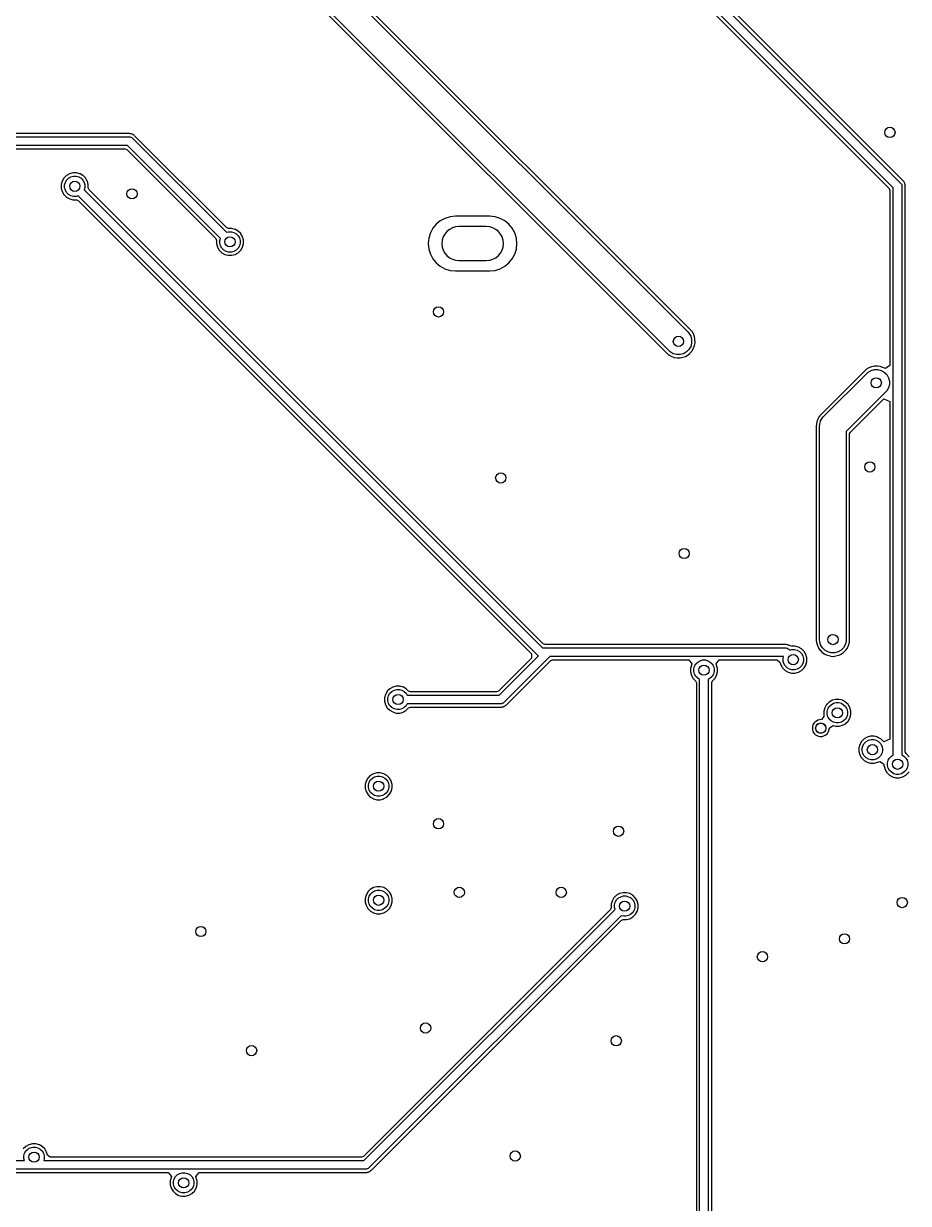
# Model space of a CAD drawing. Header units: inches. Extents: x 3.92 to 7.78, y -6.06 to -2.2.
# Drawn here: x 5.762 to 6.782, y -4.769 to -3.408 of the extents above; entities that cross this region are included whole.
import ezdxf

# ---------------------------------------------------------------- set-up
doc = ezdxf.new("R2010")
doc.units = ezdxf.units.IN
doc.header["$MEASUREMENT"] = 0
doc.layers.add('In1.Cu', color=91, linetype='CONTINUOUS', true_color=0x7fc87f)

msp = doc.modelspace()

# ---------------------------------------------------------------- linework, layer by layer
at = {"layer": 'In1.Cu', "linetype": 'CONTINUOUS'}
for p, q in [((6.3515, -3.1697), (6.7733, -3.5915)), ((6.7763, -3.5891), (6.3563, -3.169)), ((6.3401, -3.1778), (6.7601, -3.5978)), ((6.7648, -3.5971), (6.343, -3.1753)), ((6.1118, -3.3473), (6.5278, -3.7633)), ((6.5305, -3.7606), (6.1166, -3.3467)), ((6.0831, -3.3674), (6.5036, -3.7879)), ((6.5061, -3.785), (6.0856, -3.3646)), ((5.8837, -3.5345), (4.9133, -3.5345)), ((4.916, -3.5383), (5.8835, -3.5383)), ((5.8835, -3.5383), (5.8845, -3.5384)), ((5.8839, -3.5345), (5.8837, -3.5345)), ((5.8846, -3.5346), (5.8839, -3.5345)), ((5.8845, -3.5384), (5.8852, -3.5387)), ((5.8849, -3.5346), (5.8846, -3.5346)), ((5.8852, -3.5346), (5.8849, -3.5346)), ((5.8856, -3.5348), (5.8852, -3.5346)), ((5.8852, -3.5387), (5.8863, -3.5391)), ((5.8857, -3.5348), (5.8856, -3.5348)), ((5.8867, -3.535), (5.8857, -3.5348)), ((5.8868, -3.5351), (5.8867, -3.535)), ((5.8871, -3.5352), (5.8868, -3.5351)), ((5.8876, -3.5355), (5.8871, -3.5352)), ((5.8881, -3.5359), (5.8876, -3.5355)), ((5.8884, -3.536), (5.8881, -3.5359)), ((5.8891, -3.5365), (5.8884, -3.536)), ((5.8895, -3.5369), (5.8891, -3.5365)), ((5.8896, -3.537), (5.8895, -3.5369)), ((5.9957, -3.643), (5.8896, -3.537)), ((4.9133, -3.5521), (5.8786, -3.5521)), ((5.8814, -3.5483), (4.916, -3.5483)), ((5.8786, -3.5521), (5.8807, -3.553)), ((5.9886, -3.6555), (5.8814, -3.5483)), ((5.8863, -3.5391), (5.887, -3.5398)), ((5.887, -3.5398), (5.9957, -3.6484)), ((5.8807, -3.553), (5.9832, -3.6555)), ((5.8186, -3.5798), (5.8145, -3.5809)), ((5.8226, -3.5798), (5.8186, -3.5798)), ((5.8265, -3.5808), (5.8226, -3.5798)), ((5.8061, -3.5893), (5.805, -3.5933)), ((5.805, -3.5933), (5.805, -3.5973)), ((5.8081, -3.5859), (5.8061, -3.5893)), ((5.8111, -3.5828), (5.8081, -3.5858)), ((5.8081, -3.5858), (5.8081, -3.5859)), ((5.8089, -3.5938), (5.8097, -3.5908)), ((5.8097, -3.5908), (5.8112, -3.5881)), ((5.8145, -3.5809), (5.8111, -3.5828)), ((5.8112, -3.5881), (5.8134, -3.5859)), ((5.8134, -3.5859), (5.816, -3.5844)), ((5.816, -3.5844), (5.819, -3.5836)), ((5.819, -3.5836), (5.8221, -3.5836)), ((5.8221, -3.5836), (5.8251, -3.5844)), ((5.8251, -3.5844), (5.8278, -3.5859)), ((5.8267, -3.5809), (5.8265, -3.5808)), ((5.83, -3.5828), (5.8267, -3.5809)), ((5.8278, -3.5859), (5.8299, -3.5881)), ((5.8299, -3.5881), (5.8315, -3.5908)), ((5.8301, -3.5828), (5.83, -3.5828)), ((5.8329, -3.5857), (5.8301, -3.5828)), ((5.8315, -3.5908), (5.8323, -3.5938)), ((5.835, -3.5893), (5.8329, -3.5857)), ((5.8351, -3.5895), (5.835, -3.5893)), ((5.8361, -3.5932), (5.8351, -3.5895)), ((5.8361, -3.597), (5.8361, -3.5932)), ((6.7733, -3.5915), (6.774, -3.5923)), ((6.774, -3.5923), (6.774, -3.5923)), ((6.774, -3.5923), (6.7741, -3.5926)), ((6.7741, -3.5926), (6.7747, -3.594)), ((6.7765, -3.5893), (6.7763, -3.5891)), ((6.777, -3.5899), (6.7765, -3.5893)), ((6.7774, -3.5907), (6.777, -3.5899)), ((6.7776, -3.591), (6.7774, -3.5907)), ((6.7777, -3.5912), (6.7776, -3.591)), ((6.778, -3.5919), (6.7777, -3.5912)), ((6.7781, -3.5921), (6.778, -3.5919)), ((6.7783, -3.5927), (6.7781, -3.5921)), ((6.7781, -3.5921), (6.7781, -3.5921)), ((6.7784, -3.5932), (6.7783, -3.5927)), ((6.7784, -3.5934), (6.7784, -3.5932)), ((6.7786, -3.5941), (6.7784, -3.5934)), ((5.805, -3.5973), (5.8061, -3.6013)), ((5.8061, -3.6013), (5.8081, -3.6048)), ((5.8081, -3.6048), (5.8111, -3.6078)), ((5.8089, -3.5968), (5.8089, -3.5938)), ((5.8097, -3.5998), (5.8089, -3.5968)), ((5.8112, -3.6025), (5.8097, -3.5998)), ((5.8134, -3.6047), (5.8112, -3.6025)), ((5.816, -3.6062), (5.8134, -3.6047)), ((5.819, -3.607), (5.816, -3.6062)), ((5.8221, -3.607), (5.819, -3.607)), ((5.8246, -3.6064), (5.8221, -3.607)), ((6.3547, -4.1365), (5.8246, -3.6064)), ((5.8323, -3.5968), (5.8316, -3.5993)), ((5.8316, -3.5993), (6.3603, -4.1279)), ((5.8323, -3.5938), (5.8323, -3.5968)), ((5.837, -3.5992), (5.8361, -3.597)), ((6.3609, -4.1232), (5.837, -3.5992)), ((6.7601, -3.5978), (6.761, -3.6)), ((6.761, -3.6), (6.761, -3.8021)), ((6.7648, -4.2514), (6.7648, -3.5971)), ((6.7747, -3.594), (6.7747, -3.5941)), ((6.7747, -3.5941), (6.7748, -3.595)), ((6.7748, -3.595), (6.7748, -4.2514)), ((6.7786, -3.5946), (6.7786, -3.5941)), ((6.7786, -3.5949), (6.7786, -3.5946)), ((6.7786, -4.2476), (6.7786, -3.5949)), ((5.8111, -3.6078), (5.8147, -3.6098)), ((5.8147, -3.6098), (5.8184, -3.6108)), ((5.8184, -3.6108), (5.8224, -3.6108)), ((5.8224, -3.6108), (5.8245, -3.6117)), ((5.8245, -3.6117), (6.3475, -4.1347)), ((6.2992, -3.6299), (6.2598, -3.6299)), ((5.9978, -3.6439), (5.9957, -3.643)), ((5.9957, -3.6484), (5.9981, -3.6477)), ((6.0016, -3.6439), (5.9978, -3.6439)), ((5.9981, -3.6477), (6.0012, -3.6477)), ((6.0012, -3.6477), (6.0042, -3.6485)), ((6.0057, -3.645), (6.0016, -3.6439)), ((6.0059, -3.6451), (6.0057, -3.645)), ((6.009, -3.6469), (6.0059, -3.6451)), ((6.0092, -3.6471), (6.009, -3.6469)), ((6.0121, -3.6499), (6.0092, -3.6471)), ((6.2953, -3.6417), (6.2638, -3.6417)), ((5.9832, -3.6555), (5.9841, -3.6577)), ((5.9841, -3.6577), (5.9841, -3.6614)), ((5.9841, -3.6614), (5.9852, -3.6655)), ((5.9879, -3.6579), (5.9886, -3.6555)), ((5.9879, -3.661), (5.9879, -3.6579)), ((5.9887, -3.664), (5.9879, -3.661)), ((6.0042, -3.6485), (6.0068, -3.6501)), ((6.0068, -3.6501), (6.009, -3.6523)), ((6.009, -3.6523), (6.0105, -3.6549)), ((6.0105, -3.6549), (6.0113, -3.6579)), ((6.0113, -3.661), (6.0105, -3.664)), ((6.0113, -3.6579), (6.0113, -3.661)), ((6.0121, -3.65), (6.0121, -3.6499)), ((6.014, -3.6533), (6.0121, -3.65)), ((6.0141, -3.6535), (6.014, -3.6533)), ((6.0152, -3.6575), (6.0141, -3.6535)), ((6.0141, -3.6655), (6.0152, -3.6613)), ((6.0152, -3.6589), (6.0152, -3.6575)), ((6.0152, -3.6613), (6.0152, -3.6589)), ((5.9852, -3.6655), (5.9872, -3.6689)), ((5.9872, -3.6689), (5.9902, -3.6719)), ((5.9903, -3.6666), (5.9887, -3.664)), ((5.9902, -3.6719), (5.9937, -3.6739)), ((5.9924, -3.6688), (5.9903, -3.6666)), ((5.9951, -3.6704), (5.9924, -3.6688)), ((5.9937, -3.6739), (5.9976, -3.6749)), ((5.9981, -3.6712), (5.9951, -3.6704)), ((5.9976, -3.6749), (6.0017, -3.6749)), ((6.0012, -3.6712), (5.9981, -3.6712)), ((6.0042, -3.6704), (6.0012, -3.6712)), ((6.0017, -3.6749), (6.0057, -3.6739)), ((6.0068, -3.6688), (6.0042, -3.6704)), ((6.0057, -3.6739), (6.009, -3.672)), ((6.0057, -3.6739), (6.0057, -3.6739)), ((6.009, -3.6666), (6.0068, -3.6688)), ((6.0105, -3.664), (6.009, -3.6666)), ((6.009, -3.672), (6.0091, -3.6719)), ((6.0091, -3.6719), (6.012, -3.6691)), ((6.012, -3.6691), (6.0121, -3.6689)), ((6.0121, -3.6689), (6.014, -3.6656)), ((6.014, -3.6656), (6.0141, -3.6655)), ((6.2638, -3.6811), (6.2953, -3.6811)), ((6.2598, -3.6929), (6.2992, -3.6929)), ((6.5278, -3.7633), (6.5291, -3.7648)), ((6.5291, -3.7648), (6.5311, -3.7683)), ((6.5326, -3.763), (6.5305, -3.7606)), ((6.5311, -3.7683), (6.5322, -3.7721)), ((6.5342, -3.7657), (6.5326, -3.763)), ((6.5354, -3.7689), (6.5342, -3.7657)), ((6.536, -3.7721), (6.5354, -3.7689)), ((6.5354, -3.7689), (6.5354, -3.7689)), ((6.5291, -3.7835), (6.5263, -3.7864)), ((6.5311, -3.78), (6.5291, -3.7835)), ((6.5322, -3.7762), (6.5311, -3.78)), ((6.5322, -3.7721), (6.5322, -3.7762)), ((6.5328, -3.7849), (6.5344, -3.7819)), ((6.5344, -3.7819), (6.5356, -3.7789)), ((6.5356, -3.7789), (6.5361, -3.7759)), ((6.5361, -3.7754), (6.536, -3.7721)), ((6.5361, -3.7759), (6.5361, -3.7754)), ((6.5036, -3.7879), (6.5037, -3.788)), ((6.5037, -3.788), (6.5056, -3.7896)), ((6.5056, -3.7896), (6.5059, -3.7898)), ((6.5059, -3.7898), (6.5059, -3.7898)), ((6.5059, -3.7898), (6.5086, -3.7914)), ((6.5076, -3.7864), (6.5061, -3.785)), ((6.511, -3.7884), (6.5076, -3.7864)), ((6.5086, -3.7914), (6.5121, -3.7927)), ((6.5149, -3.7894), (6.511, -3.7884)), ((6.5121, -3.7927), (6.5122, -3.7928)), ((6.5122, -3.7928), (6.5153, -3.7932)), ((6.5189, -3.7894), (6.5149, -3.7894)), ((6.5153, -3.7932), (6.5185, -3.7932)), ((6.5185, -3.7932), (6.5188, -3.7932)), ((6.5188, -3.7932), (6.522, -3.7926)), ((6.5228, -3.7884), (6.5189, -3.7894)), ((6.522, -3.7926), (6.5251, -3.7915)), ((6.5263, -3.7864), (6.5228, -3.7884)), ((6.5251, -3.7915), (6.528, -3.7898)), ((6.528, -3.7898), (6.5282, -3.7897)), ((6.5282, -3.7897), (6.5304, -3.7878)), ((6.5304, -3.7878), (6.5306, -3.7876)), ((6.5306, -3.7876), (6.5327, -3.7851)), ((6.5327, -3.7851), (6.5328, -3.7849)), ((6.7315, -3.8084), (6.6815, -3.8585)), ((6.6843, -3.861), (6.7342, -3.8111)), ((6.7339, -3.8063), (6.7315, -3.8084)), ((6.7367, -3.8047), (6.7339, -3.8063)), ((6.7342, -3.8111), (6.7357, -3.8098)), ((6.7357, -3.8098), (6.7392, -3.8078)), ((6.7397, -3.8035), (6.7367, -3.8047)), ((6.7392, -3.8078), (6.7431, -3.8067)), ((6.7399, -3.8035), (6.7397, -3.8035)), ((6.7431, -3.8029), (6.7399, -3.8035)), ((6.7465, -3.8028), (6.7431, -3.8029)), ((6.7431, -3.8067), (6.7471, -3.8067)), ((6.7467, -3.8028), (6.7465, -3.8028)), ((6.7497, -3.8033), (6.7467, -3.8028)), ((6.7471, -3.8067), (6.751, -3.8078)), ((6.756, -3.8056), (6.7497, -3.8033)), ((6.751, -3.8078), (6.7544, -3.8098)), ((6.7544, -3.8098), (6.7573, -3.8126)), ((6.761, -3.8021), (6.756, -3.8056)), ((6.7573, -3.8126), (6.7593, -3.8161)), ((6.7593, -3.8161), (6.7603, -3.82)), ((6.7603, -3.824), (6.7593, -3.8279)), ((6.7603, -3.82), (6.7603, -3.824)), ((6.756, -3.8329), (6.7106, -3.8782)), ((6.7573, -3.8314), (6.756, -3.8329)), ((6.7593, -3.8279), (6.7573, -3.8314)), ((6.7153, -3.8789), (6.7537, -3.8404)), ((6.7537, -3.8404), (6.761, -3.8434)), ((6.761, -3.8434), (6.761, -4.2333)), ((6.6773, -3.865), (6.677, -3.8656)), ((6.677, -3.8656), (6.677, -3.8659)), ((6.6778, -3.8638), (6.6773, -3.865)), ((6.6782, -3.8631), (6.6778, -3.8638)), ((6.6783, -3.8628), (6.6782, -3.8631)), ((6.6784, -3.8626), (6.6783, -3.8628)), ((6.6788, -3.862), (6.6784, -3.8626)), ((6.6794, -3.861), (6.6788, -3.8619)), ((6.6788, -3.8619), (6.6788, -3.862)), ((6.6799, -3.8604), (6.6794, -3.861)), ((6.6801, -3.8601), (6.6799, -3.8604)), ((6.6802, -3.8599), (6.6801, -3.8601)), ((6.6804, -3.8596), (6.6802, -3.8599)), ((6.6811, -3.8589), (6.6804, -3.8596)), ((6.681, -3.866), (6.683, -3.8625)), ((6.6812, -3.8588), (6.6811, -3.8589)), ((6.6813, -3.8586), (6.6812, -3.8588)), ((6.6815, -3.8585), (6.6813, -3.8586)), ((6.683, -3.8625), (6.6843, -3.861)), ((6.6761, -3.8704), (6.676, -3.8718)), ((6.676, -3.8718), (6.676, -4.1189)), ((6.6762, -3.8688), (6.6761, -3.87)), ((6.6761, -3.87), (6.6761, -3.8703)), ((6.6761, -3.8703), (6.6761, -3.8704)), ((6.6765, -3.8681), (6.6762, -3.8687)), ((6.6762, -3.8687), (6.6762, -3.8688)), ((6.6766, -3.8675), (6.6765, -3.8681)), ((6.6767, -3.8668), (6.6766, -3.867)), ((6.6766, -3.867), (6.6766, -3.8675)), ((6.677, -3.8659), (6.6767, -3.8668)), ((6.677, -3.8659), (6.677, -3.8659)), ((6.6798, -3.8719), (6.6799, -3.8699)), ((6.6798, -4.1183), (6.6798, -3.8719)), ((6.6799, -3.8699), (6.6808, -3.8665)), ((6.6808, -3.8665), (6.681, -3.866)), ((6.7106, -3.8782), (6.7106, -4.1183)), ((6.7144, -3.881), (6.7153, -3.8789)), ((6.7144, -4.1189), (6.7144, -3.881)), ((6.3631, -4.1241), (6.3609, -4.1232)), ((6.6411, -4.1241), (6.3631, -4.1241)), ((6.6413, -4.1241), (6.6411, -4.1241)), ((6.642, -4.1242), (6.6413, -4.1241)), ((6.6423, -4.1242), (6.642, -4.1242)), ((6.6426, -4.1243), (6.6423, -4.1242)), ((6.643, -4.1244), (6.6426, -4.1243)), ((6.676, -4.1189), (6.6763, -4.1215)), ((6.6763, -4.1215), (6.6772, -4.1251)), ((6.6799, -4.1203), (6.6798, -4.1183)), ((6.681, -4.1242), (6.6799, -4.1203)), ((6.683, -4.1277), (6.681, -4.1242)), ((6.7094, -4.1242), (6.7074, -4.1277)), ((6.7104, -4.1203), (6.7094, -4.1242)), ((6.7106, -4.1183), (6.7104, -4.1203)), ((6.7132, -4.1249), (6.7142, -4.1213)), ((6.7142, -4.1213), (6.7144, -4.1189)), ((6.31, -4.1824), (6.3554, -4.1371)), ((6.3686, -4.1379), (6.3156, -4.1909)), ((6.3475, -4.1347), (6.3475, -4.1396)), ((6.3554, -4.1371), (6.3547, -4.1365)), ((6.3603, -4.1279), (6.3666, -4.1279)), ((6.3666, -4.1279), (6.6409, -4.1279)), ((6.6382, -4.1379), (6.3686, -4.1379)), ((6.6377, -4.1399), (6.6382, -4.1379)), ((6.6409, -4.1279), (6.6419, -4.128)), ((6.6419, -4.128), (6.6419, -4.128)), ((6.6419, -4.128), (6.6423, -4.1282)), ((6.6423, -4.1282), (6.6437, -4.1288)), ((6.6431, -4.1244), (6.643, -4.1244)), ((6.6441, -4.1246), (6.6431, -4.1244)), ((6.6437, -4.1288), (6.6437, -4.1288)), ((6.6437, -4.1288), (6.6444, -4.1294)), ((6.6442, -4.1247), (6.6441, -4.1246)), ((6.645, -4.1251), (6.6442, -4.1247)), ((6.6444, -4.1294), (6.6454, -4.1304)), ((6.6455, -4.1254), (6.645, -4.1251)), ((6.6454, -4.1304), (6.6479, -4.1297)), ((6.6472, -4.1259), (6.6455, -4.1254)), ((6.6513, -4.1259), (6.6472, -4.1259)), ((6.6479, -4.1297), (6.651, -4.1297)), ((6.651, -4.1297), (6.6539, -4.1305)), ((6.6555, -4.127), (6.6513, -4.1259)), ((6.6539, -4.1305), (6.6566, -4.1321)), ((6.6589, -4.129), (6.6554, -4.127)), ((6.6554, -4.127), (6.6555, -4.127)), ((6.6566, -4.1321), (6.6588, -4.1342)), ((6.6588, -4.1342), (6.6603, -4.1369)), ((6.6592, -4.1292), (6.6589, -4.129)), ((6.6619, -4.1319), (6.6592, -4.1292)), ((6.6603, -4.1369), (6.6611, -4.1399)), ((6.6619, -4.132), (6.6619, -4.1319)), ((6.6638, -4.1354), (6.6619, -4.132)), ((6.6649, -4.1395), (6.6638, -4.1354)), ((6.6772, -4.1251), (6.6785, -4.1278)), ((6.6785, -4.1278), (6.6787, -4.1282)), ((6.6787, -4.1282), (6.6806, -4.1309)), ((6.6806, -4.1309), (6.6807, -4.1309)), ((6.6807, -4.1309), (6.6828, -4.133)), ((6.6828, -4.133), (6.6857, -4.135)), ((6.6858, -4.1305), (6.683, -4.1277)), ((6.6857, -4.135), (6.6858, -4.135)), ((6.6893, -4.1325), (6.6858, -4.1305)), ((6.6858, -4.135), (6.6887, -4.1364)), ((6.6887, -4.1364), (6.692, -4.1372)), ((6.6932, -4.1336), (6.6893, -4.1325)), ((6.692, -4.1372), (6.6923, -4.1373)), ((6.6923, -4.1373), (6.6952, -4.1376)), ((6.6972, -4.1336), (6.6932, -4.1336)), ((6.6952, -4.1376), (6.6955, -4.1376)), ((6.6955, -4.1376), (6.6984, -4.1372)), ((6.7011, -4.1325), (6.6972, -4.1336)), ((6.6984, -4.1372), (6.6985, -4.1372)), ((6.6985, -4.1372), (6.7019, -4.1364)), ((6.7046, -4.1305), (6.7011, -4.1325)), ((6.7018, -4.1364), (6.7049, -4.1349)), ((6.7019, -4.1364), (6.7018, -4.1364)), ((6.7074, -4.1277), (6.7046, -4.1305)), ((6.7049, -4.1349), (6.7051, -4.1348)), ((6.7051, -4.1348), (6.7075, -4.1331)), ((6.7051, -4.1348), (6.7051, -4.1348)), ((6.7075, -4.1331), (6.7102, -4.1303)), ((6.7102, -4.1303), (6.7118, -4.128)), ((6.7118, -4.128), (6.712, -4.1276)), ((6.712, -4.1276), (6.7132, -4.1249)), ((6.3475, -4.1396), (6.3093, -4.1777)), ((6.3185, -4.1935), (6.3693, -4.1426)), ((6.3693, -4.1426), (6.3715, -4.1417)), ((6.3715, -4.1417), (6.5288, -4.1417)), ((6.5288, -4.1417), (6.5323, -4.1463)), ((6.5323, -4.1463), (6.5309, -4.1516)), ((6.5309, -4.1516), (6.5309, -4.1555)), ((6.5347, -4.152), (6.5355, -4.149)), ((6.5355, -4.149), (6.5371, -4.1464)), ((6.5371, -4.1464), (6.5393, -4.1442)), ((6.5393, -4.1442), (6.5419, -4.1426)), ((6.5419, -4.1426), (6.5449, -4.1418)), ((6.5449, -4.1418), (6.548, -4.1418)), ((6.548, -4.1418), (6.551, -4.1426)), ((6.551, -4.1426), (6.5536, -4.1442)), ((6.5536, -4.1442), (6.5558, -4.1464)), ((6.5558, -4.1464), (6.5574, -4.149)), ((6.5574, -4.149), (6.5582, -4.152)), ((6.5606, -4.1464), (6.5641, -4.1417)), ((6.562, -4.1517), (6.5606, -4.1464)), ((6.5641, -4.1417), (6.6309, -4.1417)), ((6.6309, -4.1417), (6.6341, -4.1442)), ((6.6341, -4.1442), (6.635, -4.1474)), ((6.635, -4.1474), (6.635, -4.1474)), ((6.635, -4.1474), (6.6369, -4.1509)), ((6.6369, -4.1509), (6.637, -4.151)), ((6.637, -4.151), (6.6396, -4.1537)), ((6.6377, -4.143), (6.6377, -4.1399)), ((6.6385, -4.146), (6.6377, -4.143)), ((6.64, -4.1486), (6.6385, -4.146)), ((6.6422, -4.1508), (6.64, -4.1486)), ((6.6449, -4.1523), (6.6422, -4.1508)), ((6.6566, -4.1508), (6.6539, -4.1523)), ((6.6588, -4.1486), (6.6566, -4.1508)), ((6.6603, -4.146), (6.6588, -4.1486)), ((6.6592, -4.1537), (6.6618, -4.151)), ((6.6611, -4.143), (6.6603, -4.146)), ((6.6611, -4.1399), (6.6611, -4.143)), ((6.6618, -4.151), (6.6619, -4.1509)), ((6.6619, -4.1509), (6.6638, -4.1476)), ((6.6638, -4.1476), (6.6649, -4.1435)), ((6.6649, -4.1435), (6.6649, -4.1395)), ((6.5309, -4.1555), (6.532, -4.1596)), ((6.532, -4.1596), (6.5341, -4.1631)), ((6.5341, -4.1631), (6.5368, -4.1658)), ((6.5347, -4.1551), (6.5347, -4.152)), ((6.5355, -4.1581), (6.5347, -4.1551)), ((6.5371, -4.1607), (6.5355, -4.1581)), ((6.5393, -4.1629), (6.5371, -4.1607)), ((6.5414, -4.1642), (6.5393, -4.1629)), ((6.5414, -5.198), (6.5414, -4.1642)), ((6.5536, -4.1629), (6.5514, -4.1642)), ((6.5514, -4.1642), (6.5514, -5.1959)), ((6.5558, -4.1607), (6.5536, -4.1629)), ((6.5574, -4.1581), (6.5558, -4.1607)), ((6.5562, -4.1657), (6.5588, -4.1631)), ((6.5582, -4.1551), (6.5574, -4.1581)), ((6.5582, -4.152), (6.5582, -4.1551)), ((6.5588, -4.1631), (6.5589, -4.1631)), ((6.5589, -4.1631), (6.5608, -4.1597)), ((6.5608, -4.1597), (6.5609, -4.1596)), ((6.5609, -4.1596), (6.562, -4.1555)), ((6.562, -4.1555), (6.562, -4.1517)), ((6.6396, -4.1537), (6.64, -4.1539)), ((6.64, -4.1539), (6.6434, -4.1559)), ((6.6434, -4.1559), (6.6475, -4.157)), ((6.6479, -4.1531), (6.6449, -4.1523)), ((6.6475, -4.157), (6.6513, -4.157)), ((6.651, -4.1531), (6.6479, -4.1531)), ((6.6539, -4.1523), (6.651, -4.1531)), ((6.6513, -4.157), (6.6555, -4.1559)), ((6.6554, -4.1559), (6.6588, -4.1539)), ((6.6555, -4.1559), (6.6554, -4.1559)), ((6.6588, -4.1539), (6.6592, -4.1537)), ((6.1811, -4.178), (6.1791, -4.1815)), ((6.1839, -4.175), (6.1811, -4.1779)), ((6.1811, -4.1779), (6.1811, -4.178)), ((6.1841, -4.1749), (6.1839, -4.175)), ((6.1875, -4.173), (6.1841, -4.1749)), ((6.1841, -4.1802), (6.1863, -4.178)), ((6.1863, -4.178), (6.189, -4.1765)), ((6.1914, -4.1719), (6.1875, -4.173)), ((6.189, -4.1765), (6.192, -4.1757)), ((6.1956, -4.1719), (6.1914, -4.1719)), ((6.192, -4.1757), (6.195, -4.1757)), ((6.195, -4.1757), (6.198, -4.1765)), ((6.1995, -4.173), (6.1956, -4.1719)), ((6.198, -4.1765), (6.2007, -4.178)), ((6.1996, -4.173), (6.1995, -4.173)), ((6.2029, -4.1749), (6.1996, -4.173)), ((6.2007, -4.178), (6.2029, -4.1802)), ((6.2057, -4.1777), (6.2029, -4.1749)), ((6.2079, -4.1786), (6.2057, -4.1777)), ((6.3071, -4.1786), (6.2079, -4.1786)), ((6.3093, -4.1777), (6.3071, -4.1786)), ((6.5368, -4.1658), (6.5377, -4.168)), ((6.5377, -4.168), (6.5377, -5.1989)), ((6.5553, -4.1679), (6.5562, -4.1657)), ((6.5553, -4.2191), (6.5553, -4.1679)), ((6.1791, -4.1815), (6.178, -4.1854)), ((6.178, -4.1854), (6.178, -4.1894)), ((6.178, -4.1894), (6.1791, -4.1935)), ((6.1818, -4.1859), (6.1826, -4.1829)), ((6.1818, -4.189), (6.1818, -4.1859)), ((6.1826, -4.1919), (6.1818, -4.189)), ((6.1826, -4.1829), (6.1841, -4.1802)), ((6.1841, -4.1946), (6.1826, -4.1919)), ((6.2029, -4.1802), (6.2041, -4.1824)), ((6.2041, -4.1924), (6.2029, -4.1946)), ((6.2041, -4.1824), (6.31, -4.1824)), ((6.3121, -4.1924), (6.2041, -4.1924)), ((6.3131, -4.1923), (6.3121, -4.1924)), ((6.3142, -4.1918), (6.3131, -4.1923)), ((6.3131, -4.1923), (6.3131, -4.1923)), ((6.3149, -4.1916), (6.3142, -4.1918)), ((6.3156, -4.1909), (6.3149, -4.1916)), ((6.3149, -4.1916), (6.3149, -4.1916)), ((6.6908, -4.1903), (6.6881, -4.193)), ((6.6909, -4.1903), (6.6908, -4.1903)), ((6.6945, -4.1883), (6.6909, -4.1903)), ((6.6931, -4.1934), (6.6958, -4.1918)), ((6.6982, -4.1873), (6.6945, -4.1883)), ((6.6958, -4.1918), (6.6988, -4.191)), ((6.7025, -4.1873), (6.6982, -4.1873)), ((6.6988, -4.191), (6.7019, -4.191)), ((6.7019, -4.191), (6.7049, -4.1918)), ((6.7062, -4.1883), (6.7025, -4.1873)), ((6.7049, -4.1918), (6.7075, -4.1934)), ((6.7098, -4.1903), (6.7062, -4.1883)), ((6.7062, -4.1883), (6.7062, -4.1883)), ((6.7126, -4.193), (6.7098, -4.1903)), ((6.7098, -4.1903), (6.7098, -4.1903)), ((6.1791, -4.1935), (6.1791, -4.1935)), ((6.1791, -4.1935), (6.1811, -4.1969)), ((6.1811, -4.1969), (6.184, -4.1998)), ((6.184, -4.1998), (6.1874, -4.2018)), ((6.1863, -4.1968), (6.1841, -4.1946)), ((6.189, -4.1983), (6.1863, -4.1968)), ((6.1874, -4.2018), (6.1915, -4.203)), ((6.192, -4.1991), (6.189, -4.1983)), ((6.1915, -4.203), (6.1955, -4.203)), ((6.195, -4.1991), (6.192, -4.1991)), ((6.198, -4.1983), (6.195, -4.1991)), ((6.1955, -4.203), (6.1996, -4.2019)), ((6.2007, -4.1968), (6.198, -4.1983)), ((6.1996, -4.2018), (6.2028, -4.1999)), ((6.1996, -4.2019), (6.1996, -4.2018)), ((6.2029, -4.1946), (6.2007, -4.1968)), ((6.2028, -4.1999), (6.203, -4.1998)), ((6.203, -4.1998), (6.2057, -4.1971)), ((6.2057, -4.1971), (6.2079, -4.1962)), ((6.2079, -4.1962), (6.3122, -4.1962)), ((6.3122, -4.1962), (6.3125, -4.1962)), ((6.3125, -4.1962), (6.3131, -4.1962)), ((6.3131, -4.1962), (6.3137, -4.196)), ((6.3137, -4.196), (6.3138, -4.196)), ((6.3138, -4.196), (6.3144, -4.1959)), ((6.3144, -4.1959), (6.315, -4.1957)), ((6.315, -4.1957), (6.3154, -4.1956)), ((6.3154, -4.1956), (6.3156, -4.1955)), ((6.3156, -4.1955), (6.316, -4.1952)), ((6.316, -4.1952), (6.3165, -4.1949)), ((6.3165, -4.1949), (6.3172, -4.1946)), ((6.3172, -4.1946), (6.3183, -4.1935)), ((6.3183, -4.1935), (6.3185, -4.1935)), ((6.6858, -4.1969), (6.6848, -4.2007)), ((6.6848, -4.2007), (6.6848, -4.2071)), ((6.6878, -4.1933), (6.6858, -4.1969)), ((6.6881, -4.193), (6.6878, -4.1933)), ((6.6886, -4.2012), (6.6894, -4.1982)), ((6.6886, -4.2043), (6.6886, -4.2012)), ((6.6894, -4.2073), (6.6886, -4.2043)), ((6.6894, -4.1982), (6.691, -4.1956)), ((6.691, -4.1956), (6.6931, -4.1934)), ((6.7075, -4.1934), (6.7097, -4.1956)), ((6.7097, -4.1956), (6.7112, -4.1982)), ((6.7112, -4.1982), (6.712, -4.2012)), ((6.712, -4.2043), (6.7112, -4.2073)), ((6.712, -4.2012), (6.712, -4.2043)), ((6.7128, -4.1933), (6.7126, -4.193)), ((6.7148, -4.1967), (6.7128, -4.1933)), ((6.7159, -4.2009), (6.7148, -4.1967)), ((6.7148, -4.2088), (6.7159, -4.2047)), ((6.7159, -4.2047), (6.7159, -4.2009)), ((6.5553, -4.8086), (6.5553, -4.2191)), ((6.672, -4.2167), (6.6715, -4.2191)), ((6.6715, -4.2191), (6.6715, -4.2219)), ((6.6733, -4.2147), (6.672, -4.2167)), ((6.6735, -4.2144), (6.6733, -4.2147)), ((6.6751, -4.2129), (6.6735, -4.2144)), ((6.6754, -4.2126), (6.6751, -4.2129)), ((6.6753, -4.2193), (6.6762, -4.2172)), ((6.6753, -4.2216), (6.6753, -4.2193)), ((6.6773, -4.2115), (6.6754, -4.2126)), ((6.6762, -4.2172), (6.6778, -4.2156)), ((6.6774, -4.2114), (6.6773, -4.2115)), ((6.6797, -4.2108), (6.6774, -4.2114)), ((6.6778, -4.2156), (6.68, -4.2147)), ((6.682, -4.2104), (6.6797, -4.2108)), ((6.68, -4.2147), (6.6823, -4.2147)), ((6.6848, -4.2071), (6.682, -4.2104)), ((6.6823, -4.2147), (6.6844, -4.2156)), ((6.6844, -4.2156), (6.686, -4.2172)), ((6.686, -4.2172), (6.6869, -4.2193)), ((6.6869, -4.2193), (6.6869, -4.2216)), ((6.691, -4.2099), (6.6894, -4.2073)), ((6.6931, -4.2121), (6.691, -4.2099)), ((6.6913, -4.22), (6.6955, -4.2175)), ((6.6958, -4.2137), (6.6931, -4.2121)), ((6.6955, -4.2175), (6.6983, -4.2183)), ((6.6988, -4.2145), (6.6958, -4.2137)), ((6.6983, -4.2183), (6.7023, -4.2183)), ((6.7019, -4.2145), (6.6988, -4.2145)), ((6.7049, -4.2137), (6.7019, -4.2145)), ((6.7023, -4.2183), (6.7064, -4.2171)), ((6.7075, -4.2121), (6.7049, -4.2137)), ((6.7064, -4.2171), (6.7098, -4.2153)), ((6.7097, -4.2099), (6.7075, -4.2121)), ((6.7112, -4.2073), (6.7097, -4.2099)), ((6.7098, -4.2152), (6.7126, -4.2125)), ((6.7098, -4.2153), (6.7098, -4.2152)), ((6.7126, -4.2125), (6.7128, -4.2122)), ((6.7128, -4.2122), (6.7147, -4.2089)), ((6.7147, -4.2089), (6.7148, -4.2088)), ((6.6715, -4.2219), (6.672, -4.2242)), ((6.672, -4.2242), (6.6721, -4.2243)), ((6.6721, -4.2243), (6.6733, -4.2262)), ((6.6733, -4.2262), (6.6735, -4.2265)), ((6.6735, -4.2265), (6.6751, -4.2281)), ((6.6751, -4.2281), (6.6751, -4.2281)), ((6.6751, -4.2281), (6.6774, -4.2295)), ((6.6762, -4.2238), (6.6753, -4.2216)), ((6.6778, -4.2254), (6.6762, -4.2238)), ((6.6774, -4.2295), (6.6799, -4.2302)), ((6.68, -4.2263), (6.6778, -4.2254)), ((6.6799, -4.2302), (6.6823, -4.2302)), ((6.6823, -4.2263), (6.68, -4.2263)), ((6.6844, -4.2254), (6.6823, -4.2263)), ((6.6823, -4.2302), (6.6848, -4.2295)), ((6.686, -4.2238), (6.6844, -4.2254)), ((6.6848, -4.2295), (6.6871, -4.2281)), ((6.6869, -4.2216), (6.686, -4.2238)), ((6.6871, -4.2281), (6.6888, -4.2265)), ((6.6888, -4.2265), (6.6901, -4.2242)), ((6.6901, -4.2242), (6.6913, -4.22)), ((6.7311, -4.2329), (6.7285, -4.2355)), ((6.7312, -4.2328), (6.7311, -4.2329)), ((6.7346, -4.2309), (6.7312, -4.2328)), ((6.7387, -4.2298), (6.7346, -4.2309)), ((6.7427, -4.2298), (6.7387, -4.2298)), ((6.7468, -4.2309), (6.7427, -4.2298)), ((6.7502, -4.2328), (6.7467, -4.2309)), ((6.7467, -4.2309), (6.7468, -4.2309)), ((6.7503, -4.2329), (6.7502, -4.2328)), ((6.7538, -4.2363), (6.7503, -4.2329)), ((6.7262, -4.2394), (6.7252, -4.2432)), ((6.7252, -4.2432), (6.7252, -4.2474)), ((6.7282, -4.2359), (6.7262, -4.2394)), ((6.7285, -4.2355), (6.7282, -4.2359)), ((6.729, -4.2437), (6.7298, -4.2407)), ((6.729, -4.2468), (6.729, -4.2437)), ((6.7298, -4.2498), (6.729, -4.2468)), ((6.7298, -4.2407), (6.7313, -4.2381)), ((6.7313, -4.2381), (6.7335, -4.2359)), ((6.7335, -4.2359), (6.7362, -4.2344)), ((6.7362, -4.2344), (6.7391, -4.2336)), ((6.7391, -4.2336), (6.7422, -4.2336)), ((6.7422, -4.2336), (6.7452, -4.2344)), ((6.7452, -4.2344), (6.7479, -4.2359)), ((6.7479, -4.2359), (6.7501, -4.2381)), ((6.7501, -4.2381), (6.7516, -4.2407)), ((6.7516, -4.2407), (6.7524, -4.2437)), ((6.7524, -4.2468), (6.7516, -4.2498)), ((6.7524, -4.2437), (6.7524, -4.2468)), ((6.761, -4.2333), (6.7538, -4.2363)), ((6.7252, -4.2474), (6.7262, -4.2513)), ((6.7262, -4.2513), (6.7262, -4.2513)), ((6.7262, -4.2513), (6.7281, -4.2546)), ((6.7281, -4.2546), (6.7312, -4.2577)), ((6.7313, -4.2525), (6.7298, -4.2498)), ((6.7312, -4.2577), (6.7346, -4.2597)), ((6.7335, -4.2546), (6.7313, -4.2525)), ((6.7362, -4.2562), (6.7335, -4.2546)), ((6.7346, -4.2597), (6.7387, -4.2608)), ((6.7391, -4.257), (6.7362, -4.2562)), ((6.7422, -4.257), (6.7391, -4.257)), ((6.7452, -4.2562), (6.7422, -4.257)), ((6.7427, -4.2608), (6.7493, -4.259)), ((6.7479, -4.2546), (6.7452, -4.2562)), ((6.7501, -4.2525), (6.7479, -4.2546)), ((6.7493, -4.259), (6.7535, -4.2615)), ((6.7516, -4.2498), (6.7501, -4.2525)), ((6.7581, -4.2605), (6.7589, -4.2575)), ((6.7589, -4.2575), (6.7604, -4.2549)), ((6.7604, -4.2549), (6.7626, -4.2527)), ((6.7626, -4.2527), (6.7648, -4.2514)), ((6.7748, -4.2514), (6.777, -4.2527)), ((6.777, -4.2527), (6.7792, -4.2549)), ((6.7795, -4.2497), (6.7786, -4.2476)), ((6.7792, -4.2549), (6.7807, -4.2575)), ((6.7831, -4.2535), (6.7795, -4.2497)), ((6.7807, -4.2575), (6.7815, -4.2605)), ((6.165, -4.273), (6.1615, -4.275)), ((6.1691, -4.2719), (6.165, -4.273)), ((6.173, -4.2719), (6.1691, -4.2719)), ((6.1772, -4.273), (6.173, -4.2719)), ((6.1806, -4.275), (6.1771, -4.273)), ((6.1771, -4.273), (6.1772, -4.273)), ((6.7387, -4.2608), (6.7427, -4.2608)), ((6.7535, -4.2615), (6.7554, -4.2681)), ((6.7554, -4.2681), (6.7574, -4.2717)), ((6.7574, -4.2717), (6.76, -4.2743)), ((6.7581, -4.2636), (6.7581, -4.2605)), ((6.7589, -4.2666), (6.7581, -4.2636)), ((6.7604, -4.2693), (6.7589, -4.2666)), ((6.7626, -4.2714), (6.7604, -4.2693)), ((6.7653, -4.273), (6.7626, -4.2714)), ((6.7683, -4.2738), (6.7653, -4.273)), ((6.7713, -4.2738), (6.7683, -4.2738)), ((6.7743, -4.273), (6.7713, -4.2738)), ((6.777, -4.2714), (6.7743, -4.273)), ((6.7792, -4.2693), (6.777, -4.2714)), ((6.7807, -4.2666), (6.7792, -4.2693)), ((6.7796, -4.2743), (6.783, -4.2709)), ((6.7815, -4.2636), (6.7807, -4.2666)), ((6.7815, -4.2605), (6.7815, -4.2636)), ((6.1566, -4.2815), (6.1556, -4.2854)), ((6.1556, -4.2854), (6.1556, -4.2895)), ((6.1586, -4.278), (6.1566, -4.2815)), ((6.1615, -4.275), (6.1586, -4.278)), ((6.1594, -4.2859), (6.1602, -4.2829)), ((6.1594, -4.289), (6.1594, -4.2859)), ((6.1602, -4.2829), (6.1617, -4.2802)), ((6.1617, -4.2802), (6.1639, -4.2781)), ((6.1639, -4.2781), (6.1665, -4.2765)), ((6.1665, -4.2765), (6.1695, -4.2757)), ((6.1695, -4.2757), (6.1726, -4.2757)), ((6.1726, -4.2757), (6.1756, -4.2765)), ((6.1756, -4.2765), (6.1783, -4.2781)), ((6.1783, -4.2781), (6.1804, -4.2802)), ((6.1804, -4.2802), (6.182, -4.2829)), ((6.1835, -4.278), (6.1806, -4.275)), ((6.182, -4.2829), (6.1828, -4.2859)), ((6.1828, -4.2859), (6.1828, -4.289)), ((6.1855, -4.2814), (6.1835, -4.278)), ((6.1855, -4.2815), (6.1855, -4.2814)), ((6.1866, -4.2856), (6.1855, -4.2815)), ((6.1866, -4.2894), (6.1866, -4.2856)), ((6.76, -4.2743), (6.7604, -4.2746)), ((6.7604, -4.2746), (6.7638, -4.2765)), ((6.7638, -4.2765), (6.7679, -4.2776)), ((6.7679, -4.2776), (6.7717, -4.2776)), ((6.7717, -4.2776), (6.7758, -4.2765)), ((6.7758, -4.2765), (6.7792, -4.2746)), ((6.7792, -4.2746), (6.7796, -4.2743)), ((6.1556, -4.2895), (6.1566, -4.2935)), ((6.1566, -4.2935), (6.1567, -4.2936)), ((6.1567, -4.2936), (6.1585, -4.2968)), ((6.1585, -4.2968), (6.1587, -4.297)), ((6.1587, -4.297), (6.1615, -4.2999)), ((6.1602, -4.292), (6.1594, -4.289)), ((6.1617, -4.2946), (6.1602, -4.292)), ((6.1615, -4.2999), (6.1616, -4.2999)), ((6.1616, -4.2999), (6.1649, -4.3018)), ((6.1639, -4.2968), (6.1617, -4.2946)), ((6.1665, -4.2983), (6.1639, -4.2968)), ((6.1695, -4.2991), (6.1665, -4.2983)), ((6.1726, -4.2991), (6.1695, -4.2991)), ((6.1756, -4.2983), (6.1726, -4.2991)), ((6.1783, -4.2968), (6.1756, -4.2983)), ((6.1772, -4.3018), (6.1805, -4.2999)), ((6.1804, -4.2946), (6.1783, -4.2968)), ((6.182, -4.292), (6.1804, -4.2946)), ((6.1805, -4.2999), (6.1806, -4.2999)), ((6.1806, -4.2999), (6.1834, -4.297)), ((6.1828, -4.289), (6.182, -4.292)), ((6.1834, -4.297), (6.1836, -4.2968)), ((6.1836, -4.2968), (6.1854, -4.2937)), ((6.1854, -4.2936), (6.1866, -4.2894)), ((6.1854, -4.2937), (6.1854, -4.2936)), ((6.1649, -4.3018), (6.165, -4.3019)), ((6.165, -4.3019), (6.1692, -4.303)), ((6.1692, -4.303), (6.173, -4.303)), ((6.173, -4.303), (6.1771, -4.3019)), ((6.1771, -4.3019), (6.1772, -4.3018)), ((6.1586, -4.4095), (6.1566, -4.4131)), ((6.1588, -4.4093), (6.1586, -4.4095)), ((6.1615, -4.4066), (6.1588, -4.4093)), ((6.1652, -4.4044), (6.1615, -4.4066)), ((6.1617, -4.4118), (6.1639, -4.4096)), ((6.1639, -4.4096), (6.1665, -4.408)), ((6.169, -4.4035), (6.1652, -4.4044)), ((6.1665, -4.408), (6.1695, -4.4073)), ((6.1731, -4.4035), (6.169, -4.4035)), ((6.1695, -4.4073), (6.1726, -4.4073)), ((6.1726, -4.4073), (6.1756, -4.408)), ((6.177, -4.4044), (6.1731, -4.4035)), ((6.1756, -4.408), (6.1783, -4.4096)), ((6.1807, -4.4066), (6.177, -4.4044)), ((6.1783, -4.4096), (6.1804, -4.4118)), ((6.1833, -4.4093), (6.1807, -4.4066)), ((6.1835, -4.4095), (6.1833, -4.4093)), ((6.1855, -4.4129), (6.1835, -4.4095)), ((6.1566, -4.4131), (6.1556, -4.4168)), ((6.1556, -4.4168), (6.1556, -4.4211)), ((6.1556, -4.4211), (6.1566, -4.4248)), ((6.1594, -4.4174), (6.1602, -4.4144)), ((6.1594, -4.4205), (6.1594, -4.4174)), ((6.1602, -4.4235), (6.1594, -4.4205)), ((6.1602, -4.4144), (6.1617, -4.4118)), ((6.1617, -4.4262), (6.1602, -4.4235)), ((6.1804, -4.4118), (6.182, -4.4144)), ((6.182, -4.4235), (6.1804, -4.4262)), ((6.182, -4.4144), (6.1828, -4.4174)), ((6.1828, -4.4205), (6.182, -4.4235)), ((6.1828, -4.4174), (6.1828, -4.4205)), ((6.1854, -4.4251), (6.1866, -4.4209)), ((6.1855, -4.413), (6.1855, -4.4129)), ((6.1866, -4.417), (6.1855, -4.413)), ((6.1866, -4.4209), (6.1866, -4.417)), ((6.4404, -4.42), (6.4394, -4.4237)), ((6.4394, -4.4237), (6.4394, -4.4276)), ((6.4425, -4.4163), (6.4404, -4.42)), ((6.4454, -4.4133), (6.4425, -4.4163)), ((6.4432, -4.4243), (6.444, -4.4213)), ((6.444, -4.4213), (6.4455, -4.4186)), ((6.4491, -4.4113), (6.4454, -4.4133)), ((6.4455, -4.4186), (6.4477, -4.4164)), ((6.4477, -4.4164), (6.4504, -4.4149)), ((6.4528, -4.4103), (6.4491, -4.4113)), ((6.4504, -4.4149), (6.4534, -4.4141)), ((6.457, -4.4103), (6.4528, -4.4103)), ((6.4534, -4.4141), (6.4564, -4.4141)), ((6.4564, -4.4141), (6.4594, -4.4149)), ((6.4608, -4.4113), (6.457, -4.4103)), ((6.4594, -4.4149), (6.4621, -4.4164)), ((6.4609, -4.4114), (6.4608, -4.4113)), ((6.4644, -4.4133), (6.4609, -4.4114)), ((6.4621, -4.4164), (6.4643, -4.4186)), ((6.4643, -4.4186), (6.4658, -4.4213)), ((6.4672, -4.4162), (6.4644, -4.4133)), ((6.4658, -4.4213), (6.4666, -4.4243)), ((6.4694, -4.4198), (6.4672, -4.4162)), ((6.4704, -4.4238), (6.4694, -4.4198)), ((6.4385, -4.4297), (6.1535, -4.7147)), ((6.1542, -4.7194), (6.4438, -4.4298)), ((6.1566, -4.4248), (6.1566, -4.4248)), ((6.1566, -4.4248), (6.1586, -4.4284)), ((6.1586, -4.4284), (6.1586, -4.4285)), ((6.1586, -4.4285), (6.1613, -4.4312)), ((6.4509, -4.4369), (6.1598, -4.7279)), ((6.1613, -4.4312), (6.1617, -4.4315)), ((6.1639, -4.4283), (6.1617, -4.4262)), ((6.1617, -4.4315), (6.165, -4.4334)), ((6.1665, -4.4299), (6.1639, -4.4283)), ((6.165, -4.4334), (6.1692, -4.4345)), ((6.1695, -4.4307), (6.1665, -4.4299)), ((6.1692, -4.4345), (6.173, -4.4345)), ((6.1726, -4.4307), (6.1695, -4.4307)), ((6.1756, -4.4299), (6.1726, -4.4307)), ((6.173, -4.4345), (6.1771, -4.4334)), ((6.1783, -4.4283), (6.1756, -4.4299)), ((6.1771, -4.4334), (6.1805, -4.4315)), ((6.1771, -4.4334), (6.1771, -4.4334)), ((6.1804, -4.4262), (6.1783, -4.4283)), ((6.1805, -4.4315), (6.1808, -4.4312)), ((6.1808, -4.4312), (6.1835, -4.4285)), ((6.1835, -4.4285), (6.1836, -4.4284)), ((6.1836, -4.4284), (6.1854, -4.4251)), ((6.4394, -4.4276), (6.4385, -4.4297)), ((6.4432, -4.4273), (6.4432, -4.4243)), ((6.4438, -4.4298), (6.4432, -4.4273)), ((6.4534, -4.4375), (6.4509, -4.4369)), ((6.4594, -4.4367), (6.4564, -4.4375)), ((6.4621, -4.4352), (6.4594, -4.4367)), ((6.4643, -4.433), (6.4621, -4.4352)), ((6.4658, -4.4303), (6.4643, -4.433)), ((6.4645, -4.4381), (6.4672, -4.4354)), ((6.4666, -4.4273), (6.4658, -4.4303)), ((6.4666, -4.4243), (6.4666, -4.4273)), ((6.4672, -4.4354), (6.4674, -4.4352)), ((6.4674, -4.4352), (6.4694, -4.4318)), ((6.4694, -4.4318), (6.4704, -4.4278)), ((6.4704, -4.4278), (6.4704, -4.4238)), ((6.1627, -4.7305), (6.4509, -4.4422)), ((6.4509, -4.4422), (6.4531, -4.4413)), ((6.4531, -4.4413), (6.4569, -4.4413)), ((6.4564, -4.4375), (6.4534, -4.4375)), ((6.4569, -4.4413), (6.4609, -4.4403)), ((6.4609, -4.4403), (6.4643, -4.4382)), ((6.4643, -4.4382), (6.4645, -4.4381)), ((5.7641, -4.703), (5.7612, -4.7059)), ((5.7627, -4.7109), (5.7643, -4.7082)), ((5.7676, -4.701), (5.7641, -4.703)), ((5.7643, -4.7082), (5.7664, -4.7061)), ((5.7664, -4.7061), (5.7691, -4.7045)), ((5.7717, -4.6999), (5.7676, -4.701)), ((5.7691, -4.7045), (5.7721, -4.7037)), ((5.7756, -4.6999), (5.7717, -4.6999)), ((5.7721, -4.7037), (5.7752, -4.7037)), ((5.7752, -4.7037), (5.7781, -4.7045)), ((5.7797, -4.701), (5.7756, -4.6999)), ((5.7781, -4.7045), (5.7808, -4.7061)), ((5.7831, -4.703), (5.7797, -4.701)), ((5.7808, -4.7061), (5.783, -4.7082)), ((5.783, -4.7082), (5.7845, -4.7109)), ((5.7861, -4.7059), (5.7831, -4.703)), ((5.7881, -4.7095), (5.7861, -4.7059)), ((5.7891, -4.7131), (5.7881, -4.7095)), ((4.916, -4.7194), (5.7626, -4.7194)), ((5.7619, -4.7139), (5.7627, -4.7109)), ((5.7619, -4.717), (5.7619, -4.7139)), ((5.7626, -4.7194), (5.7619, -4.717)), ((5.7845, -4.7109), (5.7853, -4.7139)), ((5.7853, -4.717), (5.7847, -4.7194)), ((5.7847, -4.7194), (6.1542, -4.7194)), ((5.7853, -4.7139), (5.7853, -4.717)), ((5.7922, -4.7156), (5.7891, -4.7131)), ((6.1513, -4.7156), (5.7922, -4.7156)), ((6.1535, -4.7147), (6.1513, -4.7156)), ((4.9133, -4.7332), (5.7728, -4.7332)), ((5.7736, -4.7294), (4.916, -4.7294)), ((5.7728, -4.7332), (5.7734, -4.7333)), ((5.7734, -4.7333), (5.7736, -4.7332)), ((6.1563, -4.7294), (5.7736, -4.7294)), ((5.7736, -4.7332), (5.9285, -4.7332)), ((5.9285, -4.7332), (5.932, -4.7378)), ((5.9368, -4.7378), (5.939, -4.7356)), ((5.939, -4.7356), (5.9416, -4.7341)), ((5.9416, -4.7341), (5.9446, -4.7333)), ((5.9446, -4.7333), (5.9477, -4.7333)), ((5.9477, -4.7333), (5.9507, -4.7341)), ((5.9507, -4.7341), (5.9534, -4.7356)), ((5.9534, -4.7356), (5.9555, -4.7378)), ((5.9603, -4.7378), (5.9639, -4.7332)), ((5.9639, -4.7332), (6.1564, -4.7332)), ((6.1573, -4.7293), (6.1563, -4.7294)), ((6.1564, -4.7332), (6.1567, -4.7332)), ((6.1567, -4.7332), (6.1573, -4.7332)), ((6.158, -4.729), (6.1573, -4.7293)), ((6.1573, -4.7293), (6.1573, -4.7293)), ((6.1573, -4.7332), (6.1579, -4.733)), ((6.1579, -4.733), (6.158, -4.733)), ((6.1591, -4.7286), (6.158, -4.729)), ((6.158, -4.733), (6.1587, -4.7329)), ((6.1587, -4.7329), (6.1592, -4.7327)), ((6.1598, -4.7279), (6.1591, -4.7286)), ((6.1591, -4.7286), (6.1591, -4.7286)), ((6.1592, -4.7327), (6.1596, -4.7326)), ((6.1596, -4.7326), (6.1598, -4.7325)), ((6.1598, -4.7325), (6.1602, -4.7322)), ((6.1602, -4.7322), (6.1607, -4.7319)), ((6.1607, -4.7319), (6.1615, -4.7316)), ((6.1615, -4.7316), (6.1625, -4.7306)), ((6.1625, -4.7306), (6.1627, -4.7305)), ((5.932, -4.7378), (5.9307, -4.7429)), ((5.9307, -4.7429), (5.9307, -4.7472)), ((5.9307, -4.7472), (5.9316, -4.7508)), ((5.9345, -4.7435), (5.9353, -4.7405)), ((5.9345, -4.7466), (5.9345, -4.7435)), ((5.9353, -4.7495), (5.9345, -4.7466)), ((5.9353, -4.7405), (5.9368, -4.7378)), ((5.9368, -4.7522), (5.9353, -4.7495)), ((5.9555, -4.7378), (5.9571, -4.7405)), ((5.9571, -4.7495), (5.9555, -4.7522)), ((5.9571, -4.7405), (5.9579, -4.7435)), ((5.9579, -4.7466), (5.9571, -4.7495)), ((5.9579, -4.7435), (5.9579, -4.7466)), ((5.9617, -4.743), (5.9603, -4.7378)), ((5.9606, -4.7511), (5.9617, -4.747)), ((5.9617, -4.747), (5.9617, -4.743)), ((5.9316, -4.7508), (5.9317, -4.751)), ((5.9317, -4.751), (5.9339, -4.7546)), ((5.9339, -4.7546), (5.9367, -4.7575)), ((5.9367, -4.7575), (5.9367, -4.7575)), ((5.9367, -4.7575), (5.94, -4.7594)), ((5.939, -4.7544), (5.9368, -4.7522)), ((5.9416, -4.7559), (5.939, -4.7544)), ((5.94, -4.7594), (5.9402, -4.7595)), ((5.9402, -4.7595), (5.9442, -4.7606)), ((5.9446, -4.7567), (5.9416, -4.7559)), ((5.9442, -4.7606), (5.9481, -4.7606)), ((5.9477, -4.7567), (5.9446, -4.7567)), ((5.9507, -4.7559), (5.9477, -4.7567)), ((5.9481, -4.7606), (5.9522, -4.7594)), ((5.9534, -4.7544), (5.9507, -4.7559)), ((5.9522, -4.7594), (5.9556, -4.7575)), ((5.9522, -4.7594), (5.9522, -4.7594)), ((5.9555, -4.7522), (5.9534, -4.7544)), ((5.9556, -4.7575), (5.9586, -4.7545)), ((5.9586, -4.7545), (5.9606, -4.7511))]:
    msp.add_line(p, q, dxfattribs=at)
at = {"layer": 'In1.Cu'}
for centre in [(6.7609, -3.5331), (6.7609, -3.5331), (5.8206, -3.5953), (5.8206, -3.5953), (5.8866, -3.604), (5.8866, -3.604), (5.9996, -3.6594), (5.9996, -3.6594), (6.2402, -3.7402), (6.2402, -3.7402), (6.5169, -3.7742), (6.5169, -3.7742), (6.7451, -3.822), (6.7451, -3.822), (6.7377, -3.9191), (6.7377, -3.9191), (6.312, -3.9318), (6.312, -3.9318), (6.5236, -4.0189), (6.5236, -4.0189), (6.6952, -4.1183), (6.6952, -4.1183), (6.6494, -4.1414), (6.6494, -4.1414), (6.5464, -4.1535), (6.5464, -4.1535), (6.1935, -4.1874), (6.1935, -4.1874), (6.7003, -4.2028), (6.7003, -4.2028), (6.6811, -4.2205), (6.6811, -4.2205), (6.7407, -4.2453), (6.7407, -4.2453), (6.7698, -4.2621), (6.7698, -4.2621), (6.1711, -4.2874), (6.1711, -4.2874), (6.2402, -4.3307), (6.2402, -4.3307), (6.4479, -4.3394), (6.4479, -4.3394), (6.2642, -4.4099), (6.2642, -4.4099), (6.3818, -4.4099), (6.3818, -4.4099), (6.1711, -4.419), (6.1711, -4.419), (6.4549, -4.4258), (6.4549, -4.4258), (6.7751, -4.4217), (6.7751, -4.4217), (5.966, -4.4551), (5.966, -4.4551), (6.7085, -4.4635), (6.7085, -4.4635), (6.6138, -4.4841), (6.6138, -4.4841), (6.2253, -4.5664), (6.2253, -4.5664), (6.0245, -4.5925), (6.0245, -4.5925), (6.4452, -4.5811), (6.4452, -4.5811), (5.7736, -4.7154), (5.7736, -4.7154), (6.3287, -4.7141), (6.3287, -4.7141), (5.9462, -4.745), (5.9462, -4.745)]:
    msp.add_circle(centre, 0.00591, dxfattribs=at)
for centre, radius, start, end in [((6.2598, -3.6614), 0.0315, 90, 270), ((6.2992, -3.6614), 0.0315, -90, 90), ((6.2638, -3.6614), 0.0197, 90, 270), ((6.2953, -3.6614), 0.0197, -90, 90)]:
    msp.add_arc(centre, radius, start, end, dxfattribs=at)

doc.saveas('drawing.dxf')
